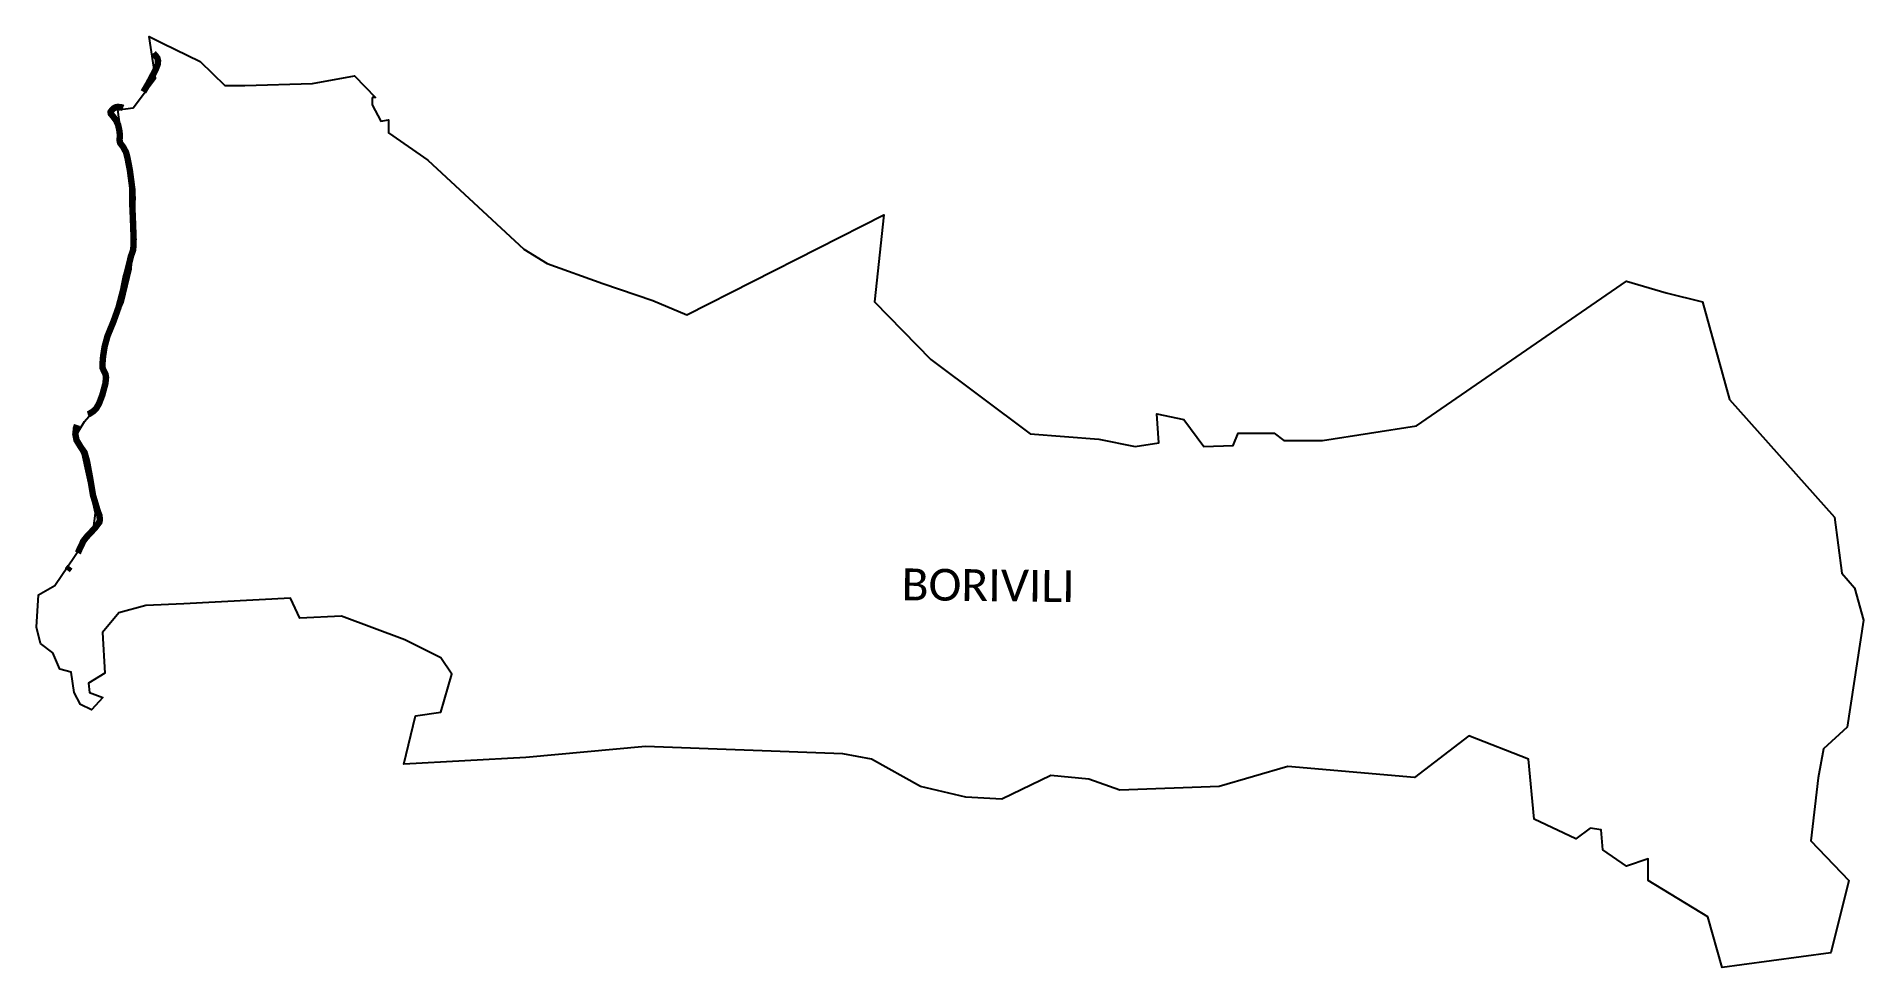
# Model space of a CAD drawing. Header units: feet. Extents: x 266208 to 280437, y 2124392 to 2131642.
import ezdxf

# ---------------------------------------------------------------- set-up
doc = ezdxf.new("R2010")
doc.units = ezdxf.units.FT
doc.header["$MEASUREMENT"] = 0
for name, color, linetype in [('ARTIFICIALLY PROTECTED', 10, 'Continuous'), ('village', 22, 'Continuous'), ('VILLAGE NAME', 250, 'Continuous')]:
    doc.layers.add(name, color=color, linetype=linetype)
doc.styles.get("Standard").update_dxf_attribs({"font": 'arial.ttf'})

msp = doc.modelspace()

# ---------------------------------------------------------------- linework, layer by layer
at = {"layer": 'ARTIFICIALLY PROTECTED', "const_width": 50, "flags": 128}
for points in [[(267118, 2131512), (267139, 2131488), (267149, 2131474), (267154, 2131454), (267152, 2131430), (267151, 2131424), (267136, 2131385), (267115, 2131345), (267078, 2131275), (267040, 2131211)], [(266882, 2131086), (266872, 2131090), (266842, 2131094), (266821, 2131090), (266804, 2131079), (266794, 2131068), (266784, 2131054), (266786, 2131041), (266805, 2131018), (266827, 2130989), (266843, 2130955), (266853, 2130908), (266857, 2130873), (266854, 2130834), (266859, 2130813), (266883, 2130781), (266905, 2130740), (266915, 2130701), (266934, 2130605), (266954, 2130454), (266954, 2130317), (266958, 2130227), (266964, 2130065), (266963, 2130011), (266959, 2129976), (266943, 2129931), (266914, 2129812), (266902, 2129771), (266882, 2129669), (266846, 2129532), (266808, 2129425), (266760, 2129308), (266738, 2129227), (266729, 2129169), (266726, 2129150), (266721, 2129090), (266722, 2129061), (266730, 2129042), (266745, 2129011), (266749, 2128987), (266744, 2128939), (266720, 2128850), (266695, 2128784), (266673, 2128746), (266648, 2128722), (266617, 2128702), (266607, 2128699)], [(266523, 2128617), (266515, 2128594), (266510, 2128545), (266519, 2128499), (266553, 2128443), (266582, 2128402), (266600, 2128339), (266624, 2128211), (266647, 2128072), (266685, 2127945), (266698, 2127911), (266701, 2127878), (266696, 2127858), (266664, 2127816), (266642, 2127792), (266595, 2127742), (266570, 2127709), (266561, 2127687), (266544, 2127653), (266531, 2127622), (266530, 2127620)], [(266468, 2127513), (266447, 2127485)]]:
    msp.add_lwpolyline(points, dxfattribs=at)
at = {"layer": 'village', "color": 3}
for points in [[(268823, 2131110), (268889, 2130983), (268950, 2130992), (268948, 2130893), (269255, 2130680), (270002, 2129987), (270184, 2129875), (270619, 2129718), (271007, 2129586), (271273, 2129475), (272807, 2130252), (272807, 2130252), (272807, 2130252), (272807, 2130252), (272735, 2129577), (273172, 2129126), (273947, 2128548), (274483, 2128505), (274765, 2128449), (274948, 2128477), (274934, 2128703), (275145, 2128660), (275300, 2128449), (275528, 2128458), (275566, 2128552), (275848, 2128552), (275923, 2128496), (276224, 2128496), (276957, 2128609), (278592, 2129737), (278901, 2129647), (279183, 2129577), (279394, 2128816), (280212, 2127899), (280268, 2127462), (280367, 2127349), (280437, 2127096), (280310, 2126264), (280127, 2126095), (280085, 2125869), (280028, 2125379), (280324, 2125069), (280184, 2124505), (279491, 2124412), (279338, 2124392), (279225, 2124787), (278760, 2125069), (278760, 2125238), (278591, 2125181), (278407, 2125308), (278393, 2125463), (278309, 2125477), (278196, 2125393), (277872, 2125548), (277829, 2126013), (277364, 2126196), (276941, 2125872), (275955, 2125957), (275419, 2125802), (274644, 2125773), (274404, 2125858), (274108, 2125886), (273727, 2125703), (273445, 2125717), (273093, 2125802), (272712, 2126013), (272487, 2126055), (270950, 2126112), (270020, 2126027), (269069, 2125976), (269160, 2126351), (269357, 2126380), (269442, 2126676), (269357, 2126803), (269075, 2126943), (268582, 2127127), (268258, 2127113), (268187, 2127268), (267356, 2127225), (267059, 2127211), (266848, 2127155), (266721, 2127000), (266739, 2126684), (266612, 2126605), (266620, 2126534), (266723, 2126494), (266636, 2126399), (266549, 2126439), (266501, 2126534), (266477, 2126692), (266390, 2126716), (266335, 2126843), (266239, 2126914), (266208, 2127041), (266224, 2127295), (266350, 2127366), (266652, 2127810), (266668, 2127929), (266565, 2128389), (266509, 2128524), (266580, 2128643), (266699, 2128778), (266739, 2128962), (266723, 2129168), (266779, 2129342), (266882, 2129572), (266945, 2129834), (266977, 2130389), (266937, 2130556), (266882, 2130770), (266842, 2131071), (266961, 2131087), (267135, 2131317), (267084, 2131642), (267188, 2131591), (267482, 2131447), (267673, 2131260), (267830, 2131261), (268357, 2131277), (268684, 2131336), (268848, 2131166), (268821, 2131166)], [(268821, 2131166), (268823, 2131110)]]:
    msp.add_lwpolyline(points, dxfattribs=at)

# ---------------------------------------------------------------- texts
at = {"layer": 'VILLAGE NAME', "insert": (272947, 2127500), "char_height": 247.63, "attachment_point": 1, "rotation": 359.3415}
msp.add_mtext_dynamic_manual_height_columns('{\\fCalibri|b0|i0|c0|p34;BORIVILI}', width=3307.61, gutter_width=1238, heights=[554], dxfattribs=at)

doc.saveas('drawing.dxf')
